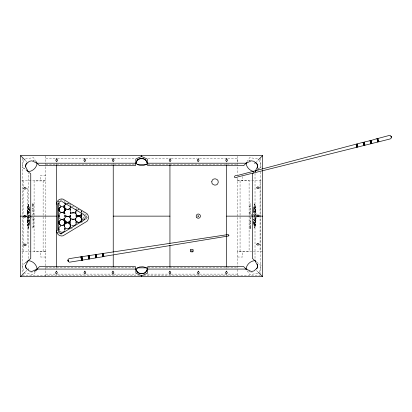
<?xml version="1.0" encoding="UTF-8"?>
<svg xmlns="http://www.w3.org/2000/svg" width="412" height="412" viewBox="0 0 412 412"><rect width="100%" height="100%" fill="white"/><g stroke="black" fill="none" stroke-linecap="round" stroke-linejoin="round"><path stroke-width="0.31" stroke-dasharray="2.06 1.54" d="M191.59 250.584L191.714 250.321M191.94 250.29L192.09 250.759M249.785 216.867L250.259 217.531L249.904 219.503L250.45 219.102L250.347 218.798L249.945 219.019L250.403 217.382L249.976 216.794M28.273 216.321L27.8 220.698L27.599 213.761L28.248 207.581L27.599 207.581L27.795 211.675M254.904 215.95L255.383 211.567L255.383 220.266L254.977 216.563M70.658 205.49L70.349 204.558M64.921 202.395L65.065 202.045L65.214 202.395M23.829 160.392L22.057 167.014L23.051 167.73M259.189 272.476L261.12 265.256L257.145 262.392M81.818 211.809L81.978 212.165M29.798 222.84L28.407 227.8L28.407 224.777L29.963 222.248M29.788 223.613L28.418 228.475C26.734 221.306 26.574 211.258 28.418 204.156L29.782 209.023M31.492 217.536L31.837 216.321M251.856 214.127L251.346 215.95L251.856 217.773M253.395 208.657L254.76 203.796C256.449 210.959 256.604 221.012 254.76 228.109L253.395 223.247M253.38 209.43L254.776 204.47L254.776 207.493L253.215 210.017M29.824 220.647L28.608 224.18L29.757 222.377M253.359 211.619L254.57 208.091L253.421 209.888M29.803 220.405L28.407 224.452L28.407 221.939L29.736 219.761M253.375 211.866L254.776 207.818L254.776 210.326L253.442 212.51M29.834 219.313L28.407 221.687L28.407 216.861M253.349 212.953L254.776 210.583L254.776 215.409M35.154 272.1L33.511 274.686L25.4 273.29M247.035 161.72L249.672 157.585L257.783 158.975M28.567 216.151L30.03 214.616M253.514 217.268L254.616 216.115M28.804 216.151L30.081 214.853M25.359 271.868L27.089 270.138M256.522 161.695L257.387 160.829M45.804 158.265L56.799 158.203M86.247 218.69C88.075 216.897 87.287 217.469 87.081 215.733M25.039 263.108L22.057 265.256L23.829 271.874M259.632 168.086L261.12 167.014L259.349 160.392M70.838 228.871L73.001 227.563M81.118 222.65L83.281 221.342M60.281 200.371L61.434 199.887L63.278 200.072M83.033 213.097L84.372 212.798M72.028 206.567L73.846 206.381M77.585 209.775L78.187 209.59M78.404 209.832L77.847 210.007L78.986 209.785L78.069 209.826A3.013 2.982 -90 0 0 77.508 209.996M66.425 203.358L68.289 203.173M249.023 160.768L250.202 160.423M25.4 158.975L33.511 157.585L35.484 160.685M257.783 273.29L249.672 274.686L247.035 270.545M66.95 203.41L67.784 203.368M252.633 271.992L250.79 272.018L249.023 271.498M57.438 158.203L85.083 158.203M85.727 158.203L113.367 158.203M114.011 158.203L135.224 158.203M148.083 158.203L168.652 158.203M171.222 158.203L196.936 158.203M199.506 158.203L227.151 158.203M227.795 158.203L237.436 158.203L237.436 163.219M45.871 164.476L135.224 164.476M148.083 164.476L237.436 164.476M45.804 175.249L40.603 175.249L40.603 180.847M237.327 180.713L249.095 180.713L249.095 251.346L237.327 251.346L237.374 178.324M21.851 180.847L45.804 180.847L45.804 155.638M237.374 180.847L262.578 180.847M21.851 251.423L45.804 251.423M262.578 251.423L237.374 251.423L237.374 275.999M45.85 251.557L34.088 251.557L34.088 215.6M45.804 257.021L40.603 257.021L40.603 251.423M237.374 257.021L242.58 257.021L242.58 251.423M45.804 267.836L135.162 267.836M148.016 267.836L237.374 267.836M45.804 274.109L56.732 274.109M57.376 274.109L83.734 274.109M86.304 274.109L113.305 274.109M113.949 274.109L135.805 274.109M147.378 274.109L170.517 274.109M171.16 274.109L198.805 274.109M199.444 274.109L237.374 274.109M22.392 275.819L140.95 275.819M143.515 275.819L260.147 275.819M30.55 271.992L32.394 272.018M191.971 250.486L191.832 250.79M67.537 203.358L68.119 203.41A3.013 2.997 -90 0 1 70.303 205.212M78.651 209.775L79.567 209.832M32.981 160.423L34.155 160.768M32.96 216.846C33.902 217.551 33.166 218.36 32.775 216.877M63.829 200.371L64.777 201.303L65.245 202.457M32.929 215.255L33.233 213.251L32.79 213.452L32.739 213.045L33.279 212.762L32.919 214.74L33.403 215.27M252.664 214.091L253.941 215.352M29.237 216.918L30.514 218.18M256.522 270.571L257.819 271.868M25.359 160.397L26.656 161.695M23.139 251.423L23.118 216.125M253.509 214.652L254.24 215.399M28.943 216.867L30.4 218.365M249.919 215.239L249.821 214.328L250.393 215.198M81.138 210.522L82.003 212.113M253.349 219.313L254.776 221.702L254.776 224.561L252.963 218.921M29.829 212.958L28.407 210.568L28.407 207.71L30.215 213.349M253.349 219.004L254.776 221.414L254.776 216.707M29.829 213.267L28.407 210.856L28.407 215.564M253.086 221.414L254.57 224.293L253.468 220.842M75.957 207.797L76.364 208.781M30.097 210.851L28.613 207.978L29.896 212M255.383 211.202L254.93 207.689L255.579 207.689L255.579 209.425L254.904 215.564L254.904 207.854L255.363 211.413M254.971 216.933L255.579 222.027L255.579 218.87L254.904 224.561L254.904 216.357M27.81 211.856L28.207 215.332M27.774 211.825L27.599 210.244L27.599 213.401M27.795 212.005L28.134 215.09M260.791 158.373L260.791 168.626M260.791 171.83L260.791 273.723M260.06 180.863L260.06 186.636M260.06 187.28L260.06 214.858M260.06 215.502L260.06 251.423M255.018 173.349L255.018 215.502M254.997 216.635L255.018 260.173M242.58 176.496L242.58 180.847M240.057 180.863L240.057 251.423M237.374 156.272L237.374 174.616M226.662 163.203L226.662 165.114M226.662 267.141L226.662 268.428M169.945 163.203L169.945 165.114M169.945 267.141L169.945 268.428M113.233 163.203L113.233 165.114M113.233 253.025L113.233 254.4M113.233 267.141L113.233 268.428M56.521 163.203L56.521 165.114M56.521 267.141L56.521 268.428M45.85 216.238L45.85 180.925L34.088 180.925L34.088 214.956M45.85 216.882L45.804 276.627M43.121 180.847L43.121 251.408M28.273 207.71L28.273 215.914M28.16 171.639L28.16 215.502M28.16 216.763L28.16 260.173M27.836 188.212L27.836 215.311M27.836 216.573L27.836 244.929M23.118 180.847L23.118 187.259M23.118 189.824L23.118 215.486M22.387 158.373L22.387 273.723M85.562 215.095A3.348 3.193 -90 0 1 85.562 219.828M81.092 210.656A3.002 2.977 -90 0 1 81.906 212.195M80.762 210.65A3.013 2.982 -90 0 1 81.581 212.19M68.371 203.42A3.002 2.987 -90 0 1 68.933 203.59M69.448 203.868A3.002 2.987 -90 0 1 70.55 205.217M84.692 214.029A2.117 2.117 0 0 1 86.093 217.866M84.511 218.216A2.117 2.117 0 0 1 82.961 215.244M249.955 271.704A6.139 6.134 -49.1 0 1 248.797 271.297M248.797 160.968A6.139 6.134 49.1 0 1 250.563 160.448M33.223 160.562A6.139 6.134 -49.1 0 1 34.387 160.968M32.491 204.177L32.502 206.211A1.494 0.355 90 0 0 32.636 206.948C33.609 207.37 33.362 204.331 33.485 203.477C32.945 204.105 32.285 203.116 32.491 204.177M250.697 227.388C250.929 229.18 250.609 228.284 249.698 228.789C249.827 227.898 249.569 224.916 250.542 225.323A1.494 0.355 -90 0 1 250.676 226.054L250.697 227.388M32.594 204.579L32.847 206.731A1.535 0.366 90 0 0 33.053 206.474L33.336 204.069L32.594 204.579M250.604 226.832L250.584 227.913L249.909 228.238L250.125 225.797A1.535 0.366 -90 0 1 250.331 225.534L250.604 226.832M33.47 225.735C34.263 227.79 31.683 229.865 32.826 227.465L33.29 225.163L33.47 225.735M249.713 206.355L249.888 207.107L250.357 204.805C251.485 202.596 248.966 204.342 249.713 206.355M33.48 219.225C32.569 224.71 32.548 215.759 33.48 219.225M249.708 212.741C250.316 217.124 250.882 207.766 249.708 212.741M33.377 219.272C33.109 222.264 32.522 218.097 33.377 219.272M249.811 212.793C250.331 214.77 250.383 209.919 249.811 212.793M33.418 224.339C32.708 225.606 33.321 221.568 32.775 221.955C34.335 220.667 32.213 223.783 33.418 224.339M249.77 207.72C250.877 208.364 248.905 211.567 250.403 210.311C249.785 210.594 250.589 207.128 249.77 207.72M32.733 210.872C33.63 214.776 33.686 206.412 32.733 210.872M250.46 221.079C249.641 226.554 249.208 217.752 250.46 221.079M32.867 226.688C33.161 228.5 33.583 223.665 32.867 226.688M250.321 205.361C249.605 209.033 249.832 203.888 250.321 205.361M32.352 208.73C32.368 209.924 32.703 207.895 32.352 208.73M250.836 223.392C250.676 224.561 250.62 222.542 250.836 223.392M33.485 208.081C32.744 209.471 32.553 207.411 33.485 208.081M249.698 224.092C250.161 225.137 250.908 222.789 249.698 224.092M32.842 210.877C33.084 212.716 33.753 207.576 32.842 210.877M249.842 222.145C250.166 223.742 250.676 218.654 249.842 222.145M27.774 220.909L27.599 222.526L27.599 219.55L27.774 220.909M255.579 209.744L255.579 212.721L255.579 209.744M27.795 221.059L27.599 224.576L28.248 224.576L27.795 221.064M28.273 216.707L27.82 220.853L28.273 224.416L28.273 216.707M255.388 220.59L254.93 224.689L255.579 224.689L255.388 220.59M28.273 204.8L27.599 207.349L28.273 207.349L28.273 204.8M255.579 224.916L254.904 227.47L254.904 224.916L255.579 224.916M255.579 207.493L254.904 207.493L254.904 204.522L255.579 207.493M28.273 224.777L27.599 224.777L28.273 227.748L28.273 224.777M254.776 224.916L253.22 221.893L254.776 227.45L254.776 224.916M29.963 210.377L28.407 207.349L28.407 204.815L29.963 210.377"/><path stroke-width="0.62" d="M64.514 206.917L64.612 207.334L64.71 206.603M64.741 219.004L64.607 218.267L64.499 219.828M64.339 226.054L64.406 226.657M70.807 206.603L70.73 207.334L70.617 206.603M59.034 208.946L58.952 208.554L58.854 210.172M64.674 206.948L64.555 207.205M75.654 213.395L75.751 213.74L75.767 211.773L75.762 213.756L75.854 213.39M64.72 219.756L64.596 220.24L64.473 219.261M59.034 210.141L58.952 210.532L59.024 208.915M70.411 225.534C70.879 223.335 70.581 228.954 70.411 225.544M81.916 219.611L81.797 220.343M81.797 218.375L81.7 220.142M65.245 203.404L65.091 204.022L64.88 202.982M64.947 221.754C64.911 226.708 65.503 219.498 64.88 222.243M75.561 219.091L75.602 218.581L75.545 219.308M64.509 206.978L64.602 205.356L64.669 205.65M75.654 213.37L75.638 212.844M64.962 209.559L65.075 210.532L64.998 208.791M70.622 206.52L70.612 206.17M75.834 219.848L75.674 220.317M59.132 222.763L58.983 223.495L58.854 223.263M190.462 251.572L190.488 251.109M190.493 251.016L190.565 249.935M190.571 249.837L190.596 249.451M192.976 251.758L192.996 251.377M193.007 251.279L193.073 250.192M193.079 250.099L193.11 249.641M58.761 215.733L58.952 215.007L59.132 215.533M76.431 209.893L76.179 210.511L75.942 209.476M81.921 219.617L81.911 219.096M58.834 223.134L58.968 221.517L59.127 222.253M65.158 210.172L65.044 210.522L64.993 210.172M75.561 219.107L75.669 220.312M58.839 209.492L58.931 208.58M58.808 222.459L58.901 221.625M64.478 219.21L64.504 218.664M75.633 212.716L75.684 211.989M58.767 215.631L58.911 216.985L59.137 216.367M64.334 225.972L64.473 224.818M64.885 213.38L64.648 213.792L64.674 211.825L64.674 213.797L64.89 213.365M81.715 218.473L81.643 219.359M56.511 204.223L56.665 202.956A5.433 5.186 -90 0 1 63.015 199.114L86.973 213.617A5.433 5.186 -90 0 1 86.973 221.306L63.015 235.808A5.433 5.186 -90 0 1 56.665 231.966L56.511 230.73M57.299 203.461L57.196 230.607M228.887 235.571L228.624 235.968L103.706 256.434M70.812 206.978L70.73 207.334L70.658 206.978M64.421 224.921L64.349 226.193M70.689 226.425L70.576 226.78L70.462 226.425M81.911 219.957L81.694 220.111M192.183 251.521L191.755 251.516M65.173 223.134L65.055 223.495M59.117 229.669L58.931 230.004L59.132 229.654M36.822 163.203L135.893 163.203L135.383 165.696L39.531 165.696L37.137 163.281A9.785 9.785 0 0 1 36.122 166.417L35.556 167.365A9.785 9.785 0 0 1 32.352 170.352L31.363 170.851A9.785 9.785 0 0 1 28.16 171.639M59.091 223.134L58.911 223.407M70.653 218.283L70.715 220.271L70.694 218.262M59.117 216.465C58.674 218.195 58.592 213.957 59.117 215.445M64.529 205.598L64.504 206.52M75.597 218.602L75.7 218.365L75.839 218.86M356.9 146.749L356.905 147.254L356.241 144.334M357.101 146.966L356.509 145.74L356.411 144.293M356.931 144.411L356.699 144.009L357.333 147.146L356.529 144.056L356.761 144.452M357.781 146.796L356.952 143.942L363.065 142.331L364.095 145.22M357.096 143.968L357.786 146.971M363.92 145.261L363.065 142.331M364.342 145.158L363.487 142.217L364.491 145.364L364.491 144.844M364.723 144.782L364.728 145.307L364.038 142.284M370.295 140.636L370.821 143.788L364.847 145.23L364.074 142.063L370.115 140.688M364.903 145.261L364.903 144.741M370.821 143.788L369.971 140.507M371.279 143.608L370.393 140.394L370.646 140.816M371.428 143.098C371.428 144.895 369.976 139.354 370.826 140.77M371.681 143.036L371.686 143.577L370.831 140.281L371.866 143.53L377.861 141.965M370.98 140.492L376.954 138.664L377.207 139.102M371.866 143.53L371.897 143.268M377.83 142.047L376.954 138.664M378.015 141.445L378.015 142.001L377.201 138.648M378.252 141.383L378.252 141.939L377.438 138.587M378.474 141.625C378.164 142.192 377.196 138.463 377.711 138.69M378.71 141.563C378.401 142.13 377.433 138.401 377.948 138.623M377.953 138.468L389.443 135.404C391.22 135.126 392.234 138.092 390.344 138.89L378.865 141.79L377.768 138.52M378.865 141.79L378.896 141.517M70.148 208.683L70.241 210.511L70.174 208.632M68.227 260.961L68.31 261.553L69.479 262.197L81.643 260.245L81.097 256.882M64.895 215.033L64.993 216.985L64.983 215.033M35.813 271.065L37.131 268.995L31.915 271.451L29.324 270.983L26.105 268.181L25.477 265.843L28.021 260.961L25.539 262.753M27.032 162.761L26.404 163.574A6.139 6.134 -49.1 0 0 25.678 167.143M70.55 211.84L70.663 213.792L70.622 211.82M64.813 228.042L64.926 229.994L64.885 228.021M76.143 215.043L76.256 216.995L76.215 215.023M76.014 221.641L76.132 223.592L76.091 221.62M59.199 227.28L60.579 226.106M64.648 230.823C63.474 232.749 60.368 232.749 59.199 230.823M75.849 224.422L73.738 225.843L71.786 225.596M59.23 214.271L60.188 213.339M81.514 216.897L81.143 215.95L81.401 214.997L81.138 216.043L81.483 216.939M36.302 269.803L37.137 269.067M246.876 162.467L246.041 163.203M262.578 169.152L262.578 155.638L20.6 155.638L20.6 276.627L24.926 272.301M258.252 159.964L262.578 155.638M28.881 260.173L30.756 258.401L30.761 173.869L29.334 172.53M253.622 172.736L252.422 173.864L252.422 258.401L254.302 260.173M58.164 201.89L58.854 201.334M81.092 256.789L68.917 258.69L68.011 259.663L68.186 260.672M81.334 256.753L82.076 260.173L81.344 256.846M82.235 259.714L82.323 260.132L88.796 259.06L88.534 257.263L88.261 255.708L81.772 256.686L81.808 256.98M89.049 258.993L88.709 255.641L88.559 255.95M88.971 255.625L89.492 258.947L95.914 257.886L95.393 254.631L88.961 255.6L88.992 255.888M95.646 254.616L96.336 257.814L95.816 254.565L95.672 254.868M102.815 253.535L103.479 256.635L102.809 253.596M147.893 163.203L145.992 164.486A9.651 9.651 0 0 1 142.722 165.485C140.26 165.871 137.49 164.815 135.893 163.203M28.16 260.801L28.485 260.564A6.139 6.134 49.1 0 0 27.516 261.326M256.156 170.589L255.162 171.304L257.701 166.422L257.078 164.089L253.859 161.288L251.263 160.819L246.046 163.276A9.785 9.785 0 0 0 247.056 166.417L247.622 167.365A9.785 9.785 0 0 0 250.831 170.352L251.814 170.851A9.785 9.785 0 0 0 253.921 171.5M257.644 169.517L259.133 168.446M34.155 271.498L35.674 270.483M71.374 213.406L74.572 212.515M63.721 218.746L63.278 218.983M63.278 206.082L63.829 205.779M81.231 257.546L80.901 256.82L80.932 257.114M81.998 256.949C82.024 256.264 82.05 258.442 81.772 256.686M88.4 256.439L88.086 255.759L88.111 256.022M88.848 256.372L88.534 255.692M89.177 255.857L89.147 255.574L89.1 256.331M95.527 255.342L95.224 254.745M96.284 254.776C96.521 254.585 95.919 255.595 96.254 254.503L102.542 253.55L103.046 256.707L96.588 257.773L96.207 255.239M228.887 235.597L228.392 234.51L103.417 253.421L103.464 254.147L103.247 253.529M61.331 233.722L83.718 220.296C85.763 219.102 85.763 215.816 83.718 214.626L62.088 201.53M71.786 219.709L73.125 219.411L74.469 219.704M74.593 218.999L72.636 219.241L71.374 218.705M246.041 163.281L243.652 165.696L147.795 165.696L147.29 163.203L246.361 163.203M357.261 145.122L357.013 144.782M81.411 260.106L81.509 259.272M82.323 260.132C81.962 257.871 82.73 260.698 82.426 259.684M88.575 258.927L88.668 258.118M89.059 259.019L89.116 258.046M89.363 258.005L89.677 258.916L89.6 258.509M95.697 257.752L95.79 256.97M96.465 256.856L96.769 257.742L96.691 257.351M102.835 256.578L102.748 255.847L102.974 256.161M103.742 256.588L103.706 255.672L103.881 256.408M356.107 144.169L237.523 175.481C232.718 174.889 233.959 179.72 237.884 176.877L356.905 147.254M357.925 147.002L363.889 145.513M75.803 219.982L75.69 220.348L75.54 219.385M78.929 216.377L78.352 216.424L79.506 216.424L77.971 216.418A3.013 2.977 -90 0 0 77.971 222.326L79.506 222.315M79.562 215.723L78.069 215.733A3.013 2.982 -90 0 1 76.993 210.275M246.361 269.067L147.29 269.067L147.795 266.569L243.652 266.569L246.041 268.99A9.785 9.785 0 0 1 247.056 265.848L247.622 264.901A9.785 9.785 0 0 1 250.831 261.914L251.814 261.419A9.785 9.785 0 0 1 255.018 260.626M254.477 163.203L255.018 163.203M137.155 164.476L146.796 164.476M20.6 216.135L56.521 216.135M113.233 216.135L169.945 216.135M226.662 216.135L262.578 216.135M60.533 233.831L61.646 233.831L60.837 233.717M137.088 267.836L146.734 267.836M28.16 269.067L28.701 269.067M36.822 269.067L135.893 269.067L135.383 266.569L39.531 266.569L37.137 268.99A9.785 9.785 0 0 0 36.122 265.848L35.556 264.901A9.785 9.785 0 0 0 32.352 261.914L31.363 261.419A9.785 9.785 0 0 0 28.16 260.626M20.6 276.627L262.578 276.627L262.578 170.13M190.977 249.291L192.723 249.404M190.844 251.809L192.589 251.923M84.372 219.282L83.033 218.983M62.15 212.556L61.568 212.504A3.002 2.982 -90 0 1 60.492 212.056M78.404 215.723L78.986 215.775M62.202 219.529L62.784 219.575A3.002 2.966 -90 0 1 63.34 219.745M78.352 222.315L78.929 222.367M357.693 146.6L357.415 146.332M102.933 254.199L103.17 254.539M102.439 254.122L102.367 253.576L102.732 254.611M74.593 213.107L71.358 212.221M246.046 268.995L251.263 271.451L253.859 270.983L257.078 268.181L257.701 265.843L255.162 260.961L256.156 261.677M60.832 206.082L59.333 204.846M63.278 213.097L63.721 213.339M65.781 215.497L66.317 215.79M60.188 218.746L59.23 217.809M391.179 137.181L391.106 136.295L391.117 137.026M23.551 168.086L24.545 168.802M26.033 169.873L28.021 171.304L25.477 166.422L26.105 164.089L29.324 161.288L31.915 160.819L37.131 163.276L35.813 161.205M255.018 260.801L254.698 260.564A6.139 6.134 -49.1 0 1 255.661 261.326M28.16 171.464L28.485 171.706A6.139 6.134 -49.1 0 1 27.516 170.944M147.893 269.067L145.992 267.785A9.651 9.651 0 0 0 142.722 266.78L139.529 266.986L135.826 269.067A5.886 5.886 0 0 0 136.248 270.334M258.252 272.301L262.578 276.627M20.6 155.638L24.926 159.964M246.876 269.803L246.041 269.067M255.837 162.349L256.774 163.574A6.139 6.134 49.1 0 1 257.258 168.353M57.629 232.306L58.159 233.032M65.014 223.484L64.936 223.134M81.803 218.401L81.921 219.102M82.076 260.173L81.993 259.756M58.911 210.444L58.875 210.244M70.473 225.045L70.421 225.812M64.663 205.722L64.71 206.093M89.481 258.921L89.414 258.54M81.875 260.178L81.803 259.787M103.546 254.106L103.793 255.677M103.371 254.132L103.618 255.703M102.495 254.266L102.748 255.847M96.387 255.208L96.645 256.831M95.347 255.368L95.61 256.995M89.286 256.305L89.548 257.974M88.662 256.398L88.93 258.077M88.214 256.47L88.482 258.149M82.106 257.412L82.379 259.133M81.911 257.438L82.189 259.163M81.04 257.572L81.319 259.303M102.799 255.013L102.923 255.816M64.89 222.521L64.88 222.259M102.573 253.818L102.542 253.55L102.614 254.096M96.104 254.807L96.073 254.528M95.852 254.843L95.816 254.565M95.43 254.904L95.393 254.631M88.745 255.924L88.709 255.641M88.297 255.991L88.261 255.708M58.875 203.291L59.009 204.022L58.864 203.404M226.662 165.114L226.662 266.518M169.945 165.114L169.945 243.559M169.945 245.325L169.945 266.518M141.589 155.638L141.589 156.792M141.589 275.479L141.589 276.627M113.233 165.114L113.233 252.484M113.233 254.951L113.233 266.518M56.521 165.114L56.521 266.518M60.842 233.789A3.348 3.193 -90 0 1 58.586 231.426L58.478 204.362A3.348 3.193 -90 0 1 61.671 201.015M68.397 216.331A3.002 2.977 -90 0 1 69.474 216.779M69.922 217.15A3.002 2.977 -90 0 1 70.292 217.608M70.74 218.69A3.002 2.977 -90 0 1 70.74 219.859M70.57 220.425A3.002 2.977 -90 0 1 70.292 220.945M69.922 221.398A3.002 2.977 -90 0 1 68.397 222.222M66.677 222.053A3.002 2.977 -90 0 1 65.709 221.398M65.338 220.945A3.002 2.977 -90 0 1 65.065 220.425M79.13 216.418A3.013 2.977 -90 0 1 79.13 222.326M80.067 216.594A3.002 2.966 -90 0 1 80.577 221.867M77.796 222.145A3.002 2.966 -90 0 1 77.281 221.867M77.281 216.872A3.002 2.966 -90 0 1 77.796 216.594M81.638 212.777A3.013 2.982 -90 0 1 79.233 215.733M81.458 214.446A3.002 2.977 -90 0 1 80.124 215.553M77.847 215.553A3.002 2.977 -90 0 1 77.332 215.275M70.529 206.366A3.013 2.997 -90 0 1 68.119 209.317L66.95 209.317A3.013 2.997 -90 0 1 65.869 203.858M70.776 206.366A3.002 2.987 -90 0 1 70.72 206.948M69.448 208.863A3.002 2.987 -90 0 1 68.371 209.311M67.207 209.311A3.002 2.987 -90 0 1 66.641 209.142M64.854 206.953A3.002 2.987 -90 0 1 64.854 205.779M65.302 204.697A3.002 2.987 -90 0 1 66.126 203.868M63.85 220.023A3.002 2.966 -90 0 1 64.669 224.19M64.298 224.648A3.002 2.966 -90 0 1 62.784 225.467M61.069 225.297A3.002 2.966 -90 0 1 59.74 224.19M60.106 220.399A3.002 2.966 -90 0 1 60.554 220.023M61.069 219.745A3.002 2.966 -90 0 1 61.625 219.575M62.454 212.51A3.013 2.992 -90 0 0 62.454 206.603L61.285 206.603A3.013 2.992 -90 0 0 61.285 212.51L62.732 212.504A3.002 2.982 -90 0 0 63.809 212.056M63.294 206.783A3.002 2.982 -90 0 1 64.633 207.89M64.905 208.41A3.002 2.982 -90 0 1 64.633 211.227M59.668 211.227A3.002 2.982 -90 0 1 59.395 210.707M59.395 208.41A3.002 2.982 -90 0 1 61.007 206.783M68.284 222.866A3.002 2.972 -90 0 1 70.617 225.225M70.617 226.399A3.002 2.972 -90 0 1 68.284 228.758M65.606 223.69A3.002 2.972 -90 0 1 66.054 223.314M66.569 223.036A3.002 2.972 -90 0 1 67.13 222.866M135.826 163.203A5.886 5.886 0 0 1 147.352 163.203M257.258 263.917A6.139 6.134 -49.1 0 1 256.774 268.691M26.404 268.691A6.139 6.134 49.1 0 1 25.678 265.122M147.352 269.067A5.886 5.886 0 0 1 147.105 269.927M146.93 270.334A5.886 5.886 0 0 1 136.449 270.73M256.084 170.496A6.139 6.134 49.1 0 1 255.198 171.351M211.82 181.337C210.836 185.41 217.557 186.744 218.2 182.604C219.184 178.53 212.468 177.201 211.82 181.337M58.741 228.439C58.478 232.857 59.302 225.776 58.741 228.439M70.071 215.44L70.241 216.995L70.267 215.023L70.071 215.44M69.947 222.042L70.117 223.592L69.885 222.568L70.231 221.641L69.947 222.042M197.909 216.027C198.409 217.598 199.13 214.92 197.909 216.027M137.526 159.604L135.842 163.25L135.816 158.965L141.532 156.472L147.28 159.053L147.3 163.291L145.575 159.665L143.556 158.759L139.513 158.733L137.526 159.604M147.336 269.021L145.652 272.667L143.664 273.532L139.622 273.511L137.603 272.605L135.878 268.974L135.903 273.218L141.646 275.798L147.362 273.305L147.336 269.021M56.655 158.718L55.749 160.253L56.655 161.782L57.562 160.253L56.655 158.718M84.743 158.718L83.837 160.253L84.743 161.782L85.65 160.253L84.743 158.718M113.187 158.718L112.28 160.253L113.187 161.782L114.098 160.253L113.187 158.718M56.429 271.163L55.522 272.698L56.429 274.232L57.335 272.698L56.429 271.163M84.877 271.163L83.971 272.698L84.877 274.232L85.784 272.698L84.877 271.163M170.084 158.718L169.178 160.253L170.084 161.782L170.99 160.253L170.084 158.718M112.965 271.163L112.059 272.698L112.965 274.232L113.872 272.698L112.965 271.163M198.172 158.718L197.26 160.253L198.172 161.782L199.078 160.253L198.172 158.718M226.615 158.718L225.709 160.253L226.615 161.782L227.527 160.253L226.615 158.718M169.904 271.163L168.997 272.698L169.904 274.232L170.81 272.698L169.904 271.163M198.352 271.163L197.441 272.698L198.352 274.232L199.259 272.698L198.352 271.163M226.435 271.163L225.529 272.698L226.435 274.232L227.347 272.698L226.435 271.163M24.885 187.445L23.355 188.351L24.885 189.257L26.419 188.351L24.885 187.445M24.885 215.528L23.355 216.439L24.885 217.345L26.419 216.439L24.885 215.528M24.885 243.976L23.355 244.882L24.885 245.794L26.419 244.882L24.885 243.976M257.943 186.878L256.413 187.784L257.943 188.691L259.478 187.784L257.943 186.878M257.943 214.966L256.413 215.873L257.943 216.779L259.478 215.873L257.943 214.966M257.943 243.41L256.413 244.321L257.943 245.228L259.478 244.321L257.943 243.41M67.233 216.331L66.677 216.501L67.233 216.331M61.805 219.519L61.223 219.57A3.013 2.972 -90 0 0 61.223 225.477L62.387 225.477A3.013 2.972 -90 0 0 62.387 219.57L61.805 219.519M67.501 216.269L66.919 216.321A3.013 2.987 -90 0 0 66.919 222.228L68.083 222.228A3.013 2.987 -90 0 0 68.083 216.321L67.501 216.269M67.336 222.81L66.754 222.856A3.013 2.977 -90 0 0 66.754 228.763L67.913 228.763A3.013 2.977 -90 0 0 67.913 222.856L67.336 222.81M67.959 260.157L68.114 261.146L67.959 260.157M196.946 217.752A2.117 2.117 0 0 0 200.387 216.501A2.117 2.117 0 0 0 197.58 214.147A2.117 2.117 0 0 0 196.946 217.752"/></g></svg>
